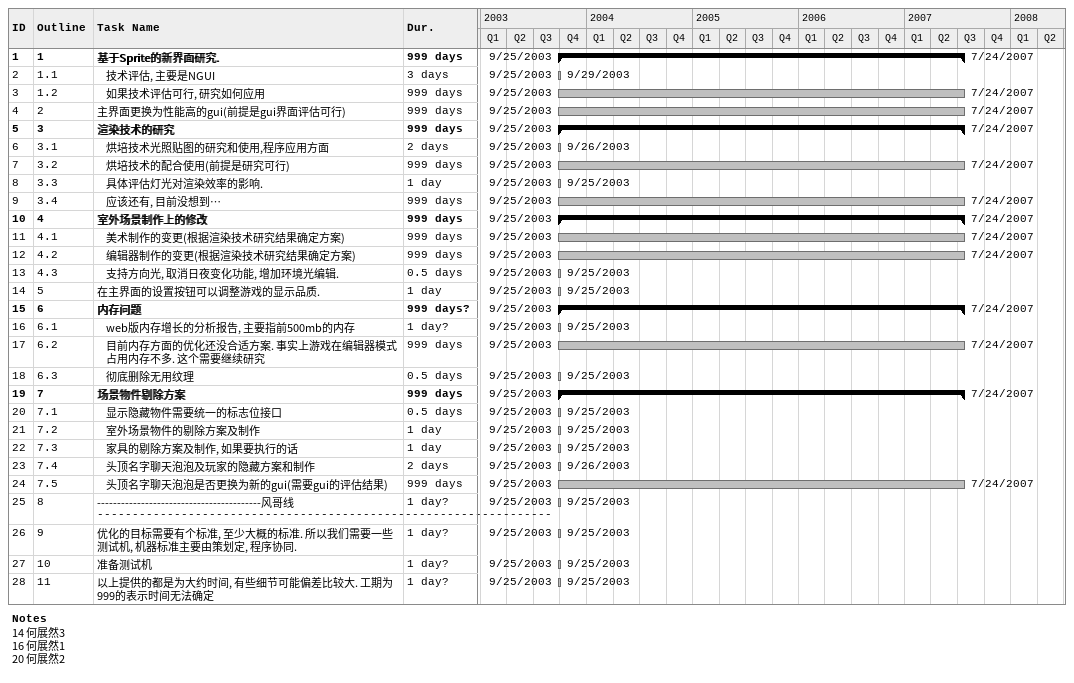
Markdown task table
| ID | WBS | Task | Duration | Start | Finish |
|---|---|---|---|---|---|
| 1 | 1 | **基于Sprite的新界面研究.** | 999d | 2003-09-25 | 2007-07-24 |
| 2 | 1.1 | 技术评估, 主要是NGUI | 3d | 2003-09-25 | 2003-09-29 |
| 3 | 1.2 | 如果技术评估可行, 研究如何应用 | 999d | 2003-09-25 | 2007-07-24 |
| 4 | 2 | 主界面更换为性能高的gui(前提是gui界面评估可行) | 999d | 2003-09-25 | 2007-07-24 |
| 5 | 3 | **渲染技术的研究** | 999d | 2003-09-25 | 2007-07-24 |
| 6 | 3.1 | 烘培技术光照贴图的研究和使用,程序应用方面 | 2d | 2003-09-25 | 2003-09-26 |
| 7 | 3.2 | 烘培技术的配合使用(前提是研究可行) | 999d | 2003-09-25 | 2007-07-24 |
| 8 | 3.3 | 具体评估灯光对渲染效率的影响. | 1d | 2003-09-25 | 2003-09-25 |
| 9 | 3.4 | 应该还有, 目前没想到… | 999d | 2003-09-25 | 2007-07-24 |
| 10 | 4 | **室外场景制作上的修改** | 999d | 2003-09-25 | 2007-07-24 |
| 11 | 4.1 | 美术制作的变更(根据渲染技术研究结果确定方案) | 999d | 2003-09-25 | 2007-07-24 |
| 12 | 4.2 | 编辑器制作的变更(根据渲染技术研究结果确定方案) | 999d | 2003-09-25 | 2007-07-24 |
| 13 | 4.3 | 支持方向光, 取消日夜变化功能, 增加环境光编辑. | 0.5d | 2003-09-25 | 2003-09-25 |
| 14 | 5 | 在主界面的设置按钮可以调整游戏的显示品质. | 1d | 2003-09-25 | 2003-09-25 |
| 15 | 6 | **内存问题** | 999d? | 2003-09-25 | 2007-07-24 |
| 16 | 6.1 | web版内存增长的分析报告, 主要指前500mb的内存 | 1d? | 2003-09-25 | 2003-09-25 |
| 17 | 6.2 | 目前内存方面的优化还没合适方案. 事实上游戏在编辑器模式占用内存不多. 这个需要继续研究 | 999d | 2003-09-25 | 2007-07-24 |
| 18 | 6.3 | 彻底删除无用纹理 | 0.5d | 2003-09-25 | 2003-09-25 |
| 19 | 7 | **场景物件剔除方案** | 999d | 2003-09-25 | 2007-07-24 |
| 20 | 7.1 | 显示隐藏物件需要统一的标志位接口 | 0.5d | 2003-09-25 | 2003-09-25 |
| 21 | 7.2 | 室外场景物件的剔除方案及制作 | 1d | 2003-09-25 | 2003-09-25 |
| 22 | 7.3 | 家具的剔除方案及制作, 如果要执行的话 | 1d | 2003-09-25 | 2003-09-25 |
| 23 | 7.4 | 头顶名字聊天泡泡及玩家的隐藏方案和制作 | 2d | 2003-09-25 | 2003-09-26 |
| 24 | 7.5 | 头顶名字聊天泡泡是否更换为新的gui(需要gui的评估结果) | 999d | 2003-09-25 | 2007-07-24 |
| 25 | 8 | -----------------------------------------风哥线----------------------------------------------------------------- | 1d? | 2003-09-25 | 2003-09-25 |
| 26 | 9 | 优化的目标需要有个标准, 至少大概的标准. 所以我们需要一些测试机, 机器标准主要由策划定, 程序协同. | 1d? | 2003-09-25 | 2003-09-25 |
| 27 | 10 | 准备测试机 | 1d? | 2003-09-25 | 2003-09-25 |
| 28 | 11 | 以上提供的都是为大约时间, 有些细节可能偏差比较大. 工期为999的表示时间无法确定 | 1d? | 2003-09-25 | 2003-09-25 |

Notes
- 14: 何展然3
- 16: 何展然1
- 20: 何展然2
